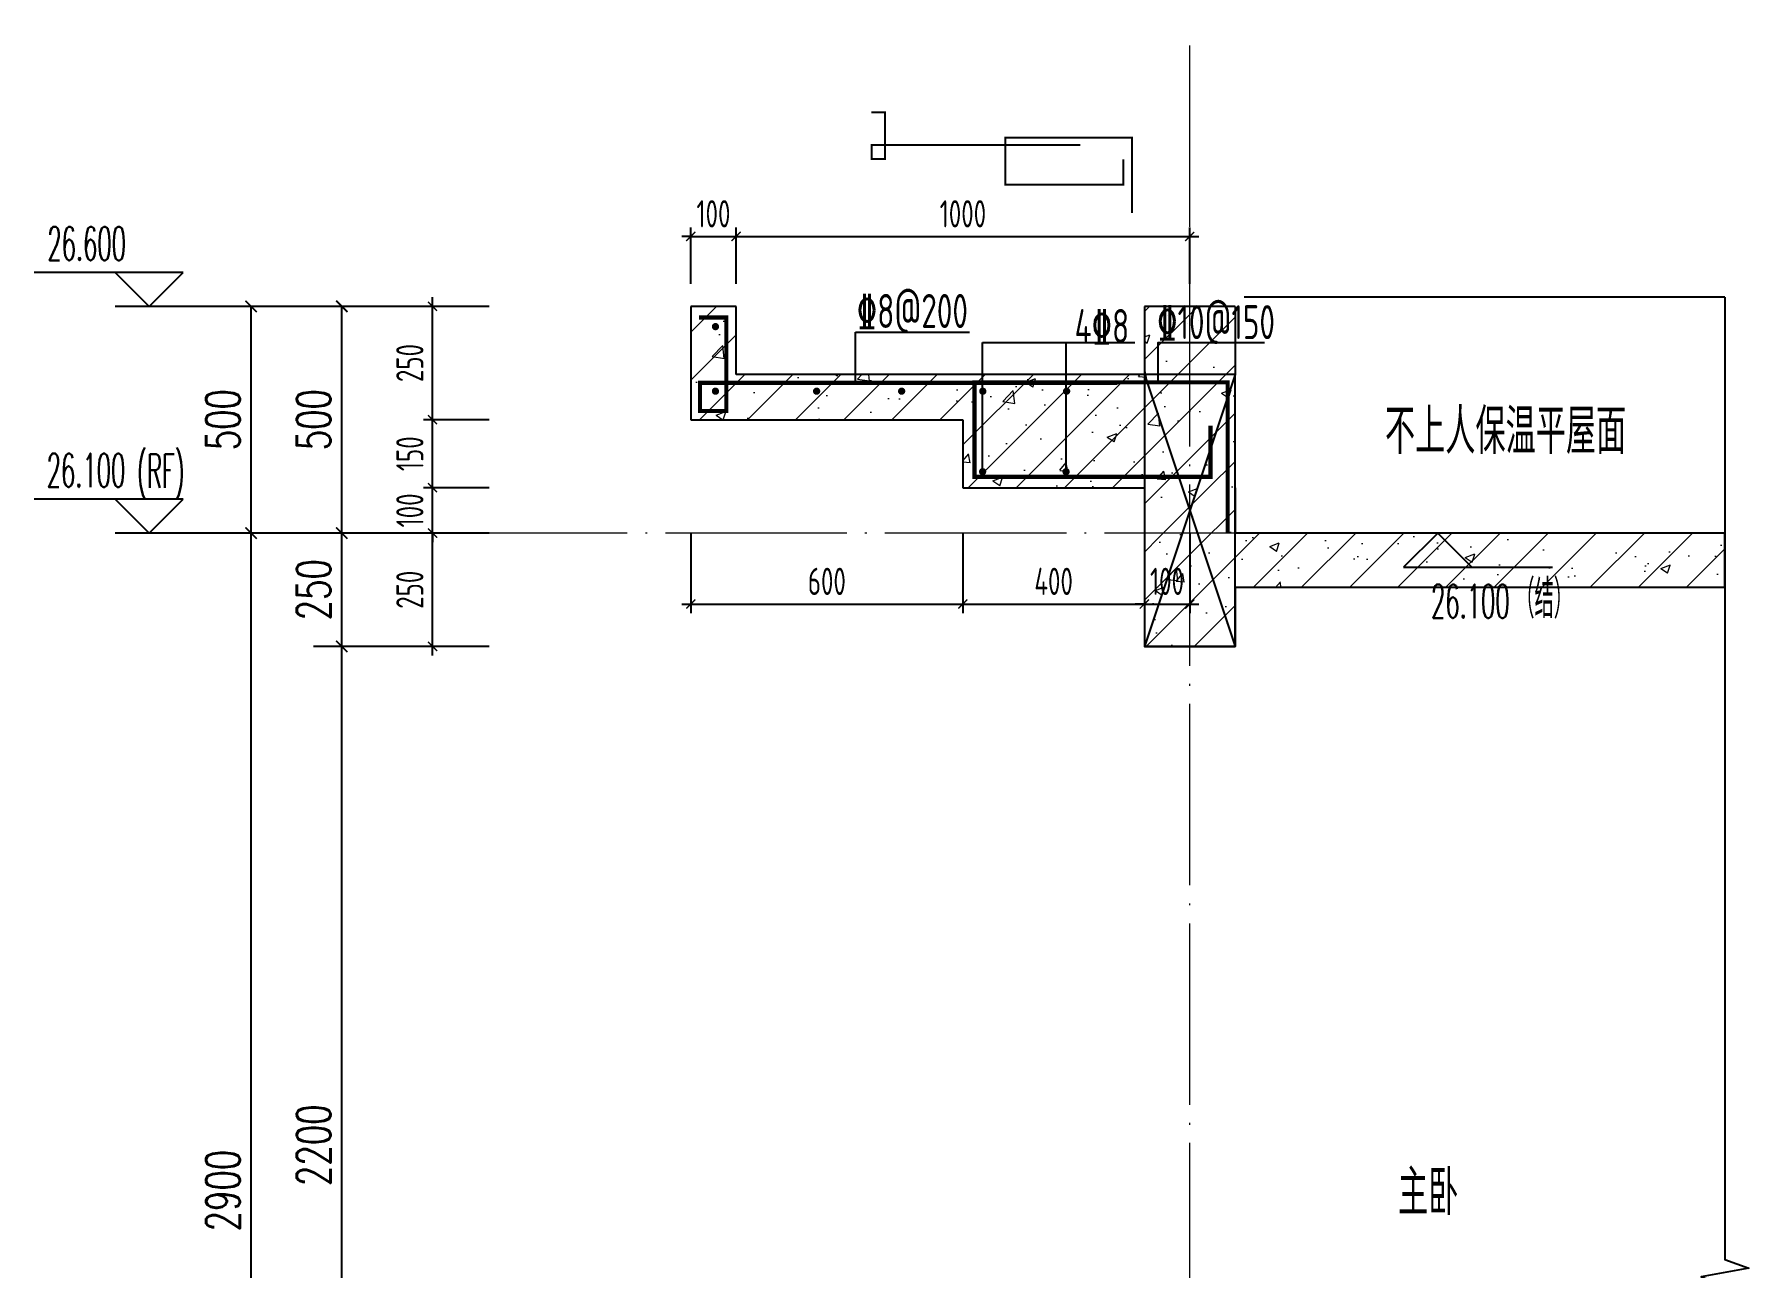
# Model space of a CAD drawing. Extents: x -1307975 to -76406, y -96289 to 379359.
# Drawn here: x -501331 to -497551, y 271203 to 273923 of the extents above; entities that cross this region are included whole.
import ezdxf

# ---------------------------------------------------------------- set-up
doc = ezdxf.new("R2010")
doc.units = 0
doc.header["$LTSCALE"] = 1000
doc.linetypes.add('DOTE', pattern=[2.42, 2, -0.2, 0.02, -0.2])
doc.layers.get('0').update_dxf_attribs({"linetype": 'CONTINUOUS'})
doc.layers.get('DEFPOINTS').update_dxf_attribs({"linetype": 'CONTINUOUS'})
for name, color, linetype in [('DIM', 2, 'CONTINUOUS'), ('DIM_ELEV', 3, 'CONTINUOUS'), ('DIM_SYMB', 3, 'CONTINUOUS'), ('PUB_DIM', 3, 'CONTINUOUS'), ('PUB_TEXT', 2, 'CONTINUOUS'), ('REIN', 6, 'CONTINUOUS'), ('S-大样-砼线', 7, 'CONTINUOUS'), ('S-引出线', 40, 'CONTINUOUS'), ('TEXT', 2, 'CONTINUOUS'), ('WALL', 5, 'CONTINUOUS')]:
    doc.layers.add(name, color=color, linetype=linetype)
doc.layers.add('DOTE', color=19, linetype='DOTE', lineweight=9)
doc.layers.add('PUB_HATCH', color=8, linetype='CONTINUOUS', lineweight=9)
doc.styles.add('_TCH_DIM', font='SIMPLEX.shx', dxfattribs={"width": 0.7, "bigfont": 'GBCBIG.shx'})
doc.styles.add('_TCH_DIM_T3', font='SIMPLEX', dxfattribs={"width": 0.705882, "bigfont": 'GBCBIG'})
doc.styles.add('TSSD_DIMENSION', font='Tssdeng.shx', dxfattribs={"width": 0.7, "bigfont": 'tssdchn.shx'})
doc.styles.add('TSSD_REIN', font='tssdeng.shx', dxfattribs={"width": 0.7, "height": 300, "bigfont": 'tssdchn.shx'})
doc.dimstyles.new('_TCH_ARCH&&25', dxfattribs={"dimtxt": 74.375, "dimasz": 25, "dimexe": 62.5, "dimexo": 75, "dimgap": 25, "dimtad": 1, "dimdec": 0, "dimzin": 0, "dimdsep": 46, "dimtxsty": '_TCH_DIM_T3', "dimblk": 'ARCHTICK', "dimcen": 0.09, "dimclrt": 7, "dimazin": 0, "dimtfac": 1, "dimtdec": 0, "dimtix": 1, "dimtmove": 2, "dimatfit": 3, "dimldrblk": 'ARCHTICK', "dimfxl": 1, "dimtolj": 1, "dimtzin": 0, "dimarcsym": 0})
doc.dimstyles.new('TSSD_20_20', dxfattribs={"dimtxt": 60, "dimasz": 20, "dimexe": 20, "dimexo": 50, "dimgap": 20, "dimtad": 1, "dimdec": 0, "dimzin": 0, "dimdsep": 46, "dimtxsty": 'TSSD_DIMENSION', "dimblk": 'ARCHTICK', "dimblk1": 'ARCHTICK', "dimblk2": 'ARCHTICK', "dimcen": 0, "dimdle": 20, "dimclrt": 7, "dimadec": 0, "dimazin": 0, "dimtfac": 1, "dimtdec": 0, "dimtix": 1, "dimtmove": 2, "dimatfit": 3, "dimfxl": 1, "dimtolj": 1, "dimtzin": 0, "dimarcsym": 0})
pattern_1 = [(45, (-1182008.505, 426623.76), (-53.0330086, 53.0330086), []), (50, (-1182008.5, 426623.76), (215.178055, -18.82564), [22.5, -247.5]), (355, (-1182008.5, 426623.76), (-41.6254, 225.65764), [18, -198]), (100.4514, (-1181990.57, 426622.19), (173.552815, 206.83186), [19.12206, -210.342634]), (46.1842, (-1182008.5, 426683.76), (320.17231, -49.6557), [33.75, -371.25]), (96.6356, (-1181981.82, 426679.62), (280.39881, 292.23536), [28.68309, -315.5139]), (351.1842, (-1182008.5, 426683.76), (280.39858, 292.23558), [27, -297]), (21, (-1181978.5, 426668.76), (179.072116, -120.785667), [22.5, -247.5]), (326, (-1181978.5, 426668.76), (72.9946, 217.545014), [18, -198]), (71.4514, (-1181963.58, 426658.7), (252.06679, 96.75915), [19.12206, -210.342634]), (37.5, (-1182008.505, 426623.76), (3.647957, 99.868156), [0, -195.6, 0, -201, 0, -198.75]), (7.5, (-1182008.5, 426623.76), (78.920861, 118.323514), [0, -114.6, 0, -191.1, 0, -75.75]), (327.5, (-1182075.405, 426623.76), (160.146731, -6.7664615), [0, -75, 0, -234, 0, -310.5]), (317.5, (-1182105.4, 426623.76), (174.95585, 30.031495), [0, -97.5, 0, -155.4, 0, -220.5])]

# ---------------------------------------------------------------- blocks, each defined once
blk = doc.blocks.new('_ArchTick')
at = {"color": 0, "linetype": 'ByBlock', "const_width": 0.15}
blk.add_lwpolyline([(-0.5, -0.5), (0.5, 0.5)], dxfattribs=at)
blk = doc.blocks.new('*D2379')
at = {"layer": 'DEFPOINTS', "color": 0, "transparency": 16777216}
for p in [(-499783.7, 273477.6), (-499883.7, 273323.5), (-499783.7, 273323.5)]:
    blk.add_point(p, dxfattribs=at)
at = {"layer": 'DIM', "color": 0, "lineweight": -2, "transparency": 16777216}
for p, q in [((-499883.7, 273373.5), (-499883.7, 273497.6)), ((-499783.7, 273373.5), (-499783.7, 273497.6)), ((-499883.7, 273477.6), (-499903.7, 273477.6)), ((-499883.7, 273477.6), (-499783.7, 273477.6)), ((-499783.7, 273477.6), (-499763.7, 273477.6))]:
    blk.add_line(p, q, dxfattribs=at)
at = {"layer": 'DIM', "color": 0, "lineweight": -2, "transparency": 16777216, "xscale": 20, "yscale": 20, "zscale": 20}
blk.add_blockref('_ArchTick', (-499883.7, 273477.6), dxfattribs=at)
at = {"layer": 'DIM', "color": 0, "lineweight": -2, "transparency": 16777216, "xscale": 20, "yscale": 20, "zscale": 20, "rotation": 180}
blk.add_blockref('_ArchTick', (-499783.7, 273477.6), dxfattribs=at)
at = {"layer": 'DIM', "color": 7, "transparency": 16777216, "insert": (-499833.7, 273527.6), "char_height": 60, "attachment_point": 5, "style": 'TSSD_DIMENSION'}
blk.add_mtext('\\A1;100', dxfattribs=at)
blk = doc.blocks.new('*D2380')
at = {"layer": 'DEFPOINTS', "color": 0, "transparency": 16777216}
for p in [(-498783.7, 273477.6), (-499783.7, 273323.5), (-498783.7, 273323.5)]:
    blk.add_point(p, dxfattribs=at)
at = {"layer": 'DIM', "color": 0, "lineweight": -2, "transparency": 16777216}
for p, q in [((-499783.7, 273373.5), (-499783.7, 273497.6)), ((-498783.7, 273373.5), (-498783.7, 273497.6)), ((-499803.7, 273477.6), (-498763.7, 273477.6))]:
    blk.add_line(p, q, dxfattribs=at)
at = {"layer": 'DIM', "color": 0, "lineweight": -2, "transparency": 16777216, "xscale": 20, "yscale": 20, "zscale": 20, "rotation": 180}
blk.add_blockref('_ArchTick', (-499783.7, 273477.6), dxfattribs=at)
at = {"layer": 'DIM', "color": 0, "lineweight": -2, "transparency": 16777216, "xscale": 20, "yscale": 20, "zscale": 20}
blk.add_blockref('_ArchTick', (-498783.7, 273477.6), dxfattribs=at)
at = {"layer": 'DIM', "color": 7, "transparency": 16777216, "insert": (-499283.7, 273527.6), "char_height": 60, "attachment_point": 5, "style": 'TSSD_DIMENSION'}
blk.add_mtext('\\A1;1000', dxfattribs=at)
blk = doc.blocks.new('*D2381')
at = {"layer": 'DEFPOINTS', "color": 0, "transparency": 16777216}
for p in [(-499883.7, 272873.5), (-499283.7, 272873.5), (-499283.7, 272667)]:
    blk.add_point(p, dxfattribs=at)
at = {"layer": 'DIM', "color": 0, "lineweight": -2, "transparency": 16777216}
for p, q in [((-499883.7, 272823.5), (-499883.7, 272647)), ((-499283.7, 272823.5), (-499283.7, 272647)), ((-499903.7, 272667), (-499263.7, 272667))]:
    blk.add_line(p, q, dxfattribs=at)
at = {"layer": 'DIM', "color": 0, "lineweight": -2, "transparency": 16777216, "xscale": 20, "yscale": 20, "zscale": 20, "rotation": 180}
blk.add_blockref('_ArchTick', (-499883.7, 272667), dxfattribs=at)
at = {"layer": 'DIM', "color": 0, "lineweight": -2, "transparency": 16777216, "xscale": 20, "yscale": 20, "zscale": 20}
blk.add_blockref('_ArchTick', (-499283.7, 272667), dxfattribs=at)
at = {"layer": 'DIM', "color": 7, "transparency": 16777216, "insert": (-499583.7, 272717), "char_height": 60, "attachment_point": 5, "style": 'TSSD_DIMENSION'}
blk.add_mtext('\\A1;600', dxfattribs=at)
blk = doc.blocks.new('*D2382')
at = {"layer": 'DEFPOINTS', "color": 0, "transparency": 16777216}
for p in [(-499283.7, 272873.5), (-498883.7, 272873.5), (-498883.7, 272667)]:
    blk.add_point(p, dxfattribs=at)
at = {"layer": 'DIM', "color": 0, "lineweight": -2, "transparency": 16777216}
for p, q in [((-499283.7, 272823.5), (-499283.7, 272647)), ((-498883.7, 272823.5), (-498883.7, 272647)), ((-499303.7, 272667), (-498863.7, 272667))]:
    blk.add_line(p, q, dxfattribs=at)
at = {"layer": 'DIM', "color": 0, "lineweight": -2, "transparency": 16777216, "xscale": 20, "yscale": 20, "zscale": 20, "rotation": 180}
blk.add_blockref('_ArchTick', (-499283.7, 272667), dxfattribs=at)
at = {"layer": 'DIM', "color": 0, "lineweight": -2, "transparency": 16777216, "xscale": 20, "yscale": 20, "zscale": 20}
blk.add_blockref('_ArchTick', (-498883.7, 272667), dxfattribs=at)
at = {"layer": 'DIM', "color": 7, "transparency": 16777216, "insert": (-499083.7, 272717), "char_height": 60, "attachment_point": 5, "style": 'TSSD_DIMENSION'}
blk.add_mtext('\\A1;400', dxfattribs=at)
blk = doc.blocks.new('*D2383')
at = {"layer": 'DEFPOINTS', "color": 0, "transparency": 16777216}
for p in [(-498883.7, 272873.5), (-498783.7, 272873.5), (-498783.7, 272667)]:
    blk.add_point(p, dxfattribs=at)
at = {"layer": 'DIM', "color": 0, "lineweight": -2, "transparency": 16777216}
for p, q in [((-498883.7, 272823.5), (-498883.7, 272647)), ((-498783.7, 272823.5), (-498783.7, 272647)), ((-498883.7, 272667), (-498903.7, 272667)), ((-498883.7, 272667), (-498783.7, 272667)), ((-498783.7, 272667), (-498763.7, 272667))]:
    blk.add_line(p, q, dxfattribs=at)
at = {"layer": 'DIM', "color": 0, "lineweight": -2, "transparency": 16777216, "xscale": 20, "yscale": 20, "zscale": 20}
blk.add_blockref('_ArchTick', (-498883.7, 272667), dxfattribs=at)
at = {"layer": 'DIM', "color": 0, "lineweight": -2, "transparency": 16777216, "xscale": 20, "yscale": 20, "zscale": 20, "rotation": 180}
blk.add_blockref('_ArchTick', (-498783.7, 272667), dxfattribs=at)
at = {"layer": 'DIM', "color": 7, "transparency": 16777216, "insert": (-498833.7, 272717), "char_height": 60, "attachment_point": 5, "style": 'TSSD_DIMENSION'}
blk.add_mtext('\\A1;100', dxfattribs=at)
blk = doc.blocks.new('*D2384')
at = {"layer": 'DEFPOINTS', "color": 0, "transparency": 16777216}
for p in [(-500453.1, 273323.5), (-500278.5, 273323.5), (-500278.5, 273073.5)]:
    blk.add_point(p, dxfattribs=at)
at = {"layer": 'DIM', "color": 0, "lineweight": -2, "transparency": 16777216}
for p, q in [((-500453.1, 273053.5), (-500453.1, 273343.5)), ((-500328.5, 273323.5), (-500473.1, 273323.5)), ((-500328.5, 273073.5), (-500473.1, 273073.5))]:
    blk.add_line(p, q, dxfattribs=at)
at = {"layer": 'DIM', "color": 0, "lineweight": -2, "transparency": 16777216, "xscale": 20, "yscale": 20, "zscale": 20}
for p, rotation in [((-500453.1, 273323.5), 90), ((-500453.1, 273073.5), 270)]:
    blk.add_blockref('_ArchTick', p, dxfattribs=dict(at, rotation=rotation))
at = {"layer": 'DIM', "color": 7, "transparency": 16777216, "insert": (-500503.1, 273198.5), "char_height": 60, "attachment_point": 5, "rotation": 90, "style": 'TSSD_DIMENSION'}
blk.add_mtext('\\A1;250', dxfattribs=at)
blk = doc.blocks.new('*D2385')
at = {"layer": 'DEFPOINTS', "color": 0, "transparency": 16777216}
for p in [(-500453.1, 273073.5), (-500278.5, 273073.5), (-500278.5, 272923.5)]:
    blk.add_point(p, dxfattribs=at)
at = {"layer": 'DIM', "color": 0, "lineweight": -2, "transparency": 16777216}
for p, q in [((-500328.5, 273073.5), (-500473.1, 273073.5)), ((-500453.1, 272903.5), (-500453.1, 273093.5)), ((-500328.5, 272923.5), (-500473.1, 272923.5))]:
    blk.add_line(p, q, dxfattribs=at)
at = {"layer": 'DIM', "color": 0, "lineweight": -2, "transparency": 16777216, "xscale": 20, "yscale": 20, "zscale": 20}
for p, rotation in [((-500453.1, 273073.5), 90), ((-500453.1, 272923.5), 270)]:
    blk.add_blockref('_ArchTick', p, dxfattribs=dict(at, rotation=rotation))
at = {"layer": 'DIM', "color": 7, "transparency": 16777216, "insert": (-500503.1, 272998.5), "char_height": 60, "attachment_point": 5, "rotation": 90, "style": 'TSSD_DIMENSION'}
blk.add_mtext('\\A1;150', dxfattribs=at)
blk = doc.blocks.new('*D2386')
at = {"layer": 'DEFPOINTS', "color": 0, "transparency": 16777216}
for p in [(-500453.1, 272923.5), (-500278.5, 272923.5), (-500278.5, 272823.5)]:
    blk.add_point(p, dxfattribs=at)
at = {"layer": 'DIM', "color": 0, "lineweight": -2, "transparency": 16777216}
for p, q in [((-500328.5, 272923.5), (-500473.1, 272923.5)), ((-500453.1, 272923.5), (-500453.1, 272943.5)), ((-500453.1, 272823.5), (-500453.1, 272923.5)), ((-500328.5, 272823.5), (-500473.1, 272823.5)), ((-500453.1, 272823.5), (-500453.1, 272803.5))]:
    blk.add_line(p, q, dxfattribs=at)
at = {"layer": 'DIM', "color": 0, "lineweight": -2, "transparency": 16777216, "xscale": 20, "yscale": 20, "zscale": 20}
for p, rotation in [((-500453.1, 272923.5), 270), ((-500453.1, 272823.5), 90)]:
    blk.add_blockref('_ArchTick', p, dxfattribs=dict(at, rotation=rotation))
at = {"layer": 'DIM', "color": 7, "transparency": 16777216, "insert": (-500503.1, 272873.5), "char_height": 60, "attachment_point": 5, "rotation": 90, "style": 'TSSD_DIMENSION'}
blk.add_mtext('\\A1;100', dxfattribs=at)
blk = doc.blocks.new('*D2387')
at = {"layer": 'DEFPOINTS', "color": 0, "transparency": 16777216}
for p in [(-500453.1, 272823.5), (-500278.5, 272823.5), (-500278.5, 272573.5)]:
    blk.add_point(p, dxfattribs=at)
at = {"layer": 'DIM', "color": 0, "lineweight": -2, "transparency": 16777216}
for p, q in [((-500453.1, 272553.5), (-500453.1, 272843.5)), ((-500328.5, 272823.5), (-500473.1, 272823.5)), ((-500328.5, 272573.5), (-500473.1, 272573.5))]:
    blk.add_line(p, q, dxfattribs=at)
at = {"layer": 'DIM', "color": 0, "lineweight": -2, "transparency": 16777216, "xscale": 20, "yscale": 20, "zscale": 20}
for p, rotation in [((-500453.1, 272823.5), 90), ((-500453.1, 272573.5), 270)]:
    blk.add_blockref('_ArchTick', p, dxfattribs=dict(at, rotation=rotation))
at = {"layer": 'DIM', "color": 7, "transparency": 16777216, "insert": (-500503.1, 272698.5), "char_height": 60, "attachment_point": 5, "rotation": 90, "style": 'TSSD_DIMENSION'}
blk.add_mtext('\\A1;250', dxfattribs=at)
blk = doc.blocks.new('*D2402')
at = {"layer": 'DEFPOINTS', "color": 0, "transparency": 16777216}
for p in [(-500653.1, 272573.5), (-500353.1, 272573.5), (-500353.1, 270373.5)]:
    blk.add_point(p, dxfattribs=at)
at = {"layer": 'PUB_DIM', "color": 0, "lineweight": -2, "transparency": 16777216}
for p, q in [((-500428.1, 272573.5), (-500715.6, 272573.5)), ((-500653.1, 270373.5), (-500653.1, 272573.5)), ((-500428.1, 270373.5), (-500715.6, 270373.5))]:
    blk.add_line(p, q, dxfattribs=at)
at = {"layer": 'PUB_DIM', "color": 0, "lineweight": -2, "transparency": 16777216, "xscale": 25, "yscale": 25, "zscale": 25}
for p, rotation in [((-500653.1, 272573.5), 90), ((-500653.1, 270373.5), 270)]:
    blk.add_blockref('_ArchTick', p, dxfattribs=dict(at, rotation=rotation))
at = {"layer": 'PUB_DIM', "color": 7, "transparency": 16777216, "insert": (-500715.3, 271473.5), "char_height": 74.38, "attachment_point": 5, "rotation": 90, "style": '_TCH_DIM_T3'}
blk.add_mtext('\\A1;2200', dxfattribs=at)
blk = doc.blocks.new('*D2403')
at = {"layer": 'DEFPOINTS', "color": 0, "transparency": 16777216}
for p in [(-500653.1, 272823.5), (-500353.1, 272823.5), (-500353.1, 272573.5)]:
    blk.add_point(p, dxfattribs=at)
at = {"layer": 'PUB_DIM', "color": 0, "lineweight": -2, "transparency": 16777216}
for p, q in [((-500428.1, 272823.5), (-500715.6, 272823.5)), ((-500653.1, 272573.5), (-500653.1, 272823.5)), ((-500428.1, 272573.5), (-500715.6, 272573.5))]:
    blk.add_line(p, q, dxfattribs=at)
at = {"layer": 'PUB_DIM', "color": 0, "lineweight": -2, "transparency": 16777216, "xscale": 25, "yscale": 25, "zscale": 25}
for p, rotation in [((-500653.1, 272823.5), 90), ((-500653.1, 272573.5), 270)]:
    blk.add_blockref('_ArchTick', p, dxfattribs=dict(at, rotation=rotation))
at = {"layer": 'PUB_DIM', "color": 7, "transparency": 16777216, "insert": (-500715.3, 272698.5), "char_height": 74.38, "attachment_point": 5, "rotation": 90, "style": '_TCH_DIM_T3'}
blk.add_mtext('\\A1;250', dxfattribs=at)
blk = doc.blocks.new('*D2404')
at = {"layer": 'DEFPOINTS', "color": 0, "transparency": 16777216}
for p in [(-500653.1, 273323.5), (-500353.1, 273323.5), (-500353.1, 272823.5)]:
    blk.add_point(p, dxfattribs=at)
at = {"layer": 'PUB_DIM', "color": 0, "lineweight": -2, "transparency": 16777216}
for p, q in [((-500428.1, 273323.5), (-500715.6, 273323.5)), ((-500653.1, 272823.5), (-500653.1, 273323.5)), ((-500428.1, 272823.5), (-500715.6, 272823.5))]:
    blk.add_line(p, q, dxfattribs=at)
at = {"layer": 'PUB_DIM', "color": 0, "lineweight": -2, "transparency": 16777216, "xscale": 25, "yscale": 25, "zscale": 25}
for p, rotation in [((-500653.1, 273323.5), 90), ((-500653.1, 272823.5), 270)]:
    blk.add_blockref('_ArchTick', p, dxfattribs=dict(at, rotation=rotation))
at = {"layer": 'PUB_DIM', "color": 7, "transparency": 16777216, "insert": (-500715.3, 273073.5), "char_height": 74.38, "attachment_point": 5, "rotation": 90, "style": '_TCH_DIM_T3'}
blk.add_mtext('\\A1;500', dxfattribs=at)
blk = doc.blocks.new('*D2405')
at = {"layer": 'DEFPOINTS', "color": 0, "transparency": 16777216}
for p in [(-500853.1, 272823.5), (-500353.1, 272823.5), (-500353.1, 269923.5)]:
    blk.add_point(p, dxfattribs=at)
at = {"layer": 'PUB_DIM', "color": 0, "lineweight": -2, "transparency": 16777216}
for p, q in [((-500428.1, 272823.5), (-500915.6, 272823.5)), ((-500853.1, 269923.5), (-500853.1, 272823.5)), ((-500428.1, 269923.5), (-500915.6, 269923.5))]:
    blk.add_line(p, q, dxfattribs=at)
at = {"layer": 'PUB_DIM', "color": 0, "lineweight": -2, "transparency": 16777216, "xscale": 25, "yscale": 25, "zscale": 25}
for p, rotation in [((-500853.1, 272823.5), 90), ((-500853.1, 269923.5), 270)]:
    blk.add_blockref('_ArchTick', p, dxfattribs=dict(at, rotation=rotation))
at = {"layer": 'PUB_DIM', "color": 7, "transparency": 16777216, "insert": (-500915.3, 271373.5), "char_height": 74.38, "attachment_point": 5, "rotation": 90, "style": '_TCH_DIM_T3'}
blk.add_mtext('\\A1;2900', dxfattribs=at)
blk = doc.blocks.new('*D2406')
at = {"layer": 'DEFPOINTS', "color": 0, "transparency": 16777216}
for p in [(-500853.1, 273323.5), (-500353.1, 273323.5), (-500353.1, 272823.5)]:
    blk.add_point(p, dxfattribs=at)
at = {"layer": 'PUB_DIM', "color": 0, "lineweight": -2, "transparency": 16777216}
for p, q in [((-500428.1, 273323.5), (-500915.6, 273323.5)), ((-500853.1, 272823.5), (-500853.1, 273323.5)), ((-500428.1, 272823.5), (-500915.6, 272823.5))]:
    blk.add_line(p, q, dxfattribs=at)
at = {"layer": 'PUB_DIM', "color": 0, "lineweight": -2, "transparency": 16777216, "xscale": 25, "yscale": 25, "zscale": 25}
for p, rotation in [((-500853.1, 273323.5), 90), ((-500853.1, 272823.5), 270)]:
    blk.add_blockref('_ArchTick', p, dxfattribs=dict(at, rotation=rotation))
at = {"layer": 'PUB_DIM', "color": 7, "transparency": 16777216, "insert": (-500915.3, 273073.5), "char_height": 74.38, "attachment_point": 5, "rotation": 90, "style": '_TCH_DIM_T3'}
blk.add_mtext('\\A1;500', dxfattribs=at)
blk = doc.blocks.new('20210809.04285202')
at = {"layer": 'REIN', "const_width": 9}
for points in [[(67177.1, -103309.5), (67237.7, -103309.5), (67237.7, -103515.7), (67179.4, -103515.7), (67179.4, -103453.6), (68099.3, -103453.6)], [(68343.1, -103785), (68343.1, -103452.5), (67784.7, -103452.5), (67784.7, -103660.9), (68305, -103660.9), (68305, -103548.2)]]:
    blk.add_lwpolyline(points, dxfattribs=at)
at = {"layer": 'REIN', "const_width": 8}
for points in [[(67209.6, -103329.7, 1), (67217.6, -103329.7, 1)], [(67209.6, -103472.1, 1), (67217.6, -103472.1, 1)], [(67432.6, -103472.1, 1), (67440.6, -103472.1, 1)], [(67620.1, -103472.1, 1), (67628.1, -103472.1, 1)], [(67799, -103472.1, 1), (67807, -103472.1, 1)], [(67983.8, -103472.1, 1), (67991.8, -103472.1, 1)], [(67798.6, -103649.6, 1), (67806.6, -103649.6, 1)], [(67982.6, -103649.6, 1), (67990.6, -103649.6, 1)]]:
    blk.add_lwpolyline(points, format="xyb", close=True, dxfattribs=at)
at = {"layer": 'S-大样-砼线'}
for p, q in [((68159.2, -103435), (68359.2, -104035)), ((68359.2, -103435), (68159.2, -104035))]:
    blk.add_line(p, q, dxfattribs=at)
blk.add_lwpolyline([(68359.2, -103435), (68159.2, -103435), (68159.2, -104035), (68359.2, -104035)], close=True, dxfattribs=at)
at = {"layer": 'S-引出线'}
for p, q in [((67522, -103453.6), (67522, -103341.8)), ((67522, -103341.8), (67773.4, -103341.8)), ((67802.6, -103649.6), (67802.6, -103364.8)), ((67802.6, -103364.8), (68138.2, -103364.8)), ((67986.6, -103649.6), (67986.6, -103364.8))]:
    blk.add_line(p, q, dxfattribs=at)
blk.add_lwpolyline([(68189.6, -103452.5), (68189.6, -103364.7), (68423.9, -103364.7)], dxfattribs=at)
at = {"layer": 'TEXT', "style": 'TSSD_REIN', "width": 0.7}
for s, p in [('%%1328@200', (67525.2, -103332.7)), ('4%%1328', (68005.3, -103365.9)), ('%%13210@150', (68187.5, -103357.3))]:
    blk.add_text(s, height=75, rotation=0, dxfattribs=at).set_placement(p)

msp = doc.modelspace()

# ---------------------------------------------------------------- hatches: boundary and pattern name
at = {"layer": 'PUB_HATCH'}
h = msp.add_hatch(dxfattribs=at)
h.set_pattern_fill('钢筋混凝土', color=256, scale=30, style=0)
h.set_pattern_definition(pattern_1)
h.paths.add_polyline_path([(-498683.67, 273173.45), (-499783.67, 273173.45), (-499783.67, 273323.45), (-499883.67, 273323.45), (-499883.67, 273073.45), (-499283.67, 273073.45), (-499283.67, 272923.45), (-498683.67, 272923.45)])
h = msp.add_hatch(dxfattribs=at)
h.set_pattern_fill('钢筋混凝土', color=256, scale=30, style=0)
h.set_pattern_definition(pattern_1)
h.paths.add_polyline_path([(-498883.67, 273173.45), (-498683.67, 273173.45), (-498683.67, 273123.46), (-498683.67, 273323.47), (-498883.67, 273323.47)])
h = msp.add_hatch(dxfattribs=at)
h.set_pattern_fill('钢筋混凝土', color=256, scale=30, style=0)
h.set_pattern_definition(pattern_1)
h.paths.add_polyline_path([(-498683.67, 273123.46), (-498683.67, 272923.45), (-498883.67, 272923.45), (-498883.67, 272823.47), (-498750.34, 272783.46), (-498683.67, 272823.46)])
h = msp.add_hatch(dxfattribs=at)
h.set_pattern_fill('钢筋混凝土', color=256, scale=30, style=0)
h.set_pattern_definition(pattern_1)
h.paths.add_polyline_path([(-498750.34, 272783.46), (-498883.67, 272823.47), (-498883.67, 272573.47), (-498683.67, 272573.47), (-498683.67, 272703.46)])
h = msp.add_hatch(dxfattribs=at)
h.set_pattern_fill('钢筋混凝土', color=256, scale=30, style=0)
h.set_pattern_definition(pattern_1)
h.paths.add_polyline_path([(-497603.67, 272823.46), (-498683.67, 272823.46), (-498750.34, 272783.46), (-498683.67, 272703.46), (-497603.67, 272703.46)])

# ---------------------------------------------------------------- linework, layer by layer
at = {"color": 251, "true_color": 0x636466}
msp.add_line((-497603.67, 273343.58), (-498663.67, 273343.47), dxfattribs=at)
at = {"layer": 'DIM_ELEV'}
for p, q in [((-501003.15, 273398.47), (-501331.15, 273398.47)), ((-501078.15, 273323.47), (-501153.15, 273398.47)), ((-501078.15, 273323.47), (-501003.15, 273398.47)), ((-500653.15, 273323.47), (-501153.15, 273323.47)), ((-501003.15, 272898.47), (-501331.15, 272898.47)), ((-501078.15, 272823.47), (-501153.15, 272898.47)), ((-501078.15, 272823.47), (-501003.15, 272898.47)), ((-500653.15, 272823.47), (-501153.15, 272823.47))]:
    msp.add_line(p, q, dxfattribs=at)
at = {"layer": 'DIM_ELEV', "color": 3}
for p, q in [((-498236.95, 272823.47), (-498311.95, 272748.47)), ((-498236.95, 272823.47), (-498161.95, 272748.47)), ((-498311.95, 272748.47), (-497983.95, 272748.47))]:
    msp.add_line(p, q, dxfattribs=at)
at = {"layer": 'DIM_SYMB'}
msp.add_lwpolyline([(-497603.67, 273343.58), (-497603.67, 271221.27), (-497551.17, 271202.16), (-497656.17, 271183.64), (-497603.67, 271165.02), (-497603.67, 269042.71)], dxfattribs=at)
at = {"layer": 'DOTE', "color": 1, "linetype": 'DOTE', "ltscale": 0.2}
for p, q in [((-498783.67, 269142.71), (-498783.67, 273923.47)), ((-497603.67, 272823.47), (-500353.15, 272823.47))]:
    msp.add_line(p, q, dxfattribs=at)
at = {"layer": 'REIN', "const_width": 4.5}
for points in [[(-499485.85, 273751.47), (-499455.58, 273751.47), (-499455.58, 273648.33), (-499484.69, 273648.33), (-499484.69, 273679.41), (-499024.76, 273679.41)], [(-498910.76, 273529.46), (-498910.76, 273695.69), (-499189.94, 273695.69), (-499189.94, 273591.51), (-498929.79, 273591.51), (-498929.79, 273647.86)]]:
    msp.add_lwpolyline(points, dxfattribs=at)
at = {"layer": 'WALL'}
for p, q in [((-499783.67, 273323.45), (-499883.67, 273323.45)), ((-499883.67, 273323.45), (-499883.67, 273073.45)), ((-499783.67, 273173.45), (-499783.67, 273323.45)), ((-498883.67, 273323.47), (-498883.67, 273173.45)), ((-498683.67, 273323.47), (-498883.67, 273323.47)), ((-498683.67, 273323.47), (-498683.67, 273173.45)), ((-498683.67, 273173.45), (-499783.67, 273173.45)), ((-498683.67, 272923.45), (-498683.67, 273173.45)), ((-499883.67, 273073.45), (-499283.67, 273073.45)), ((-499283.67, 273073.45), (-499283.67, 272923.45)), ((-499283.67, 272923.45), (-498883.67, 272923.45)), ((-498883.67, 272923.45), (-498883.67, 272823.47)), ((-498683.67, 272923.45), (-498683.67, 272823.46)), ((-498883.67, 272823.47), (-498883.67, 272573.47)), ((-497603.67, 272823.46), (-498683.67, 272823.46)), ((-497603.67, 272703.46), (-497603.67, 272823.46)), ((-497603.67, 272703.46), (-498683.67, 272703.46)), ((-498683.67, 272703.46), (-498683.67, 272573.47)), ((-498683.67, 272573.47), (-498883.67, 272573.47))]:
    msp.add_line(p, q, dxfattribs=at)

# ---------------------------------------------------------------- block references
at = {"layer": 'S-大样-砼线'}
msp.add_blockref('20210809.04285202', (-567042.86, 376608.45), dxfattribs=at)

# ---------------------------------------------------------------- texts
at = {"layer": 'DIM_ELEV', "color": 7, "style": '_TCH_DIM'}
for s, height, width, p in [('（结）', 84.397, 0.7, (-498066, 272635.94)), ('26.100', 74.375, 0.494118, (-498251.5, 272635.94))]:
    msp.add_text(s, height=height, dxfattribs=dict(at, width=width)).set_placement(p)
at = {"layer": 'PUB_TEXT'}
for s, height, style, width, p in [('26.600', 74.375, '_TCH_DIM', 0.494118, (-501302.25, 273424.72)), ('不上人保温平屋面', 100, 'TSSD_REIN', 0.7, (-498353.19, 272997.81)), ('26.100', 74.375, '_TCH_DIM', 0.494118, (-501303.65, 272924.72)), ('(RF)', 74.375, '_TCH_DIM', 0.494118, (-501104.9, 272923.49)), ('主卧', 100, 'TSSD_REIN', 0.7, (-498324.43, 271319.09))]:
    msp.add_text(s, height=height, dxfattribs=dict(at, style=style, width=width)).set_placement(p)

# ---------------------------------------------------------------- dimensions: what is measured, and where the dimension line sits
at = {"layer": 'DIM'}
for p1, p2, distance, picture, middle in [((-499883.67, 273323.45), (-499783.67, 273323.45), 154.16, '*D2379', (-499833.67, 273527.61)), ((-499783.67, 273323.45), (-498783.67, 273323.45), 154.16, '*D2380', (-499283.67, 273527.61)), ((-500278.53, 273073.45), (-500278.53, 273323.45), 174.61, '*D2384', (-500503.15, 273198.45)), ((-500278.53, 272923.45), (-500278.53, 273073.45), 174.61, '*D2385', (-500503.15, 272998.45)), ((-500278.53, 272823.45), (-500278.53, 272923.45), 174.61, '*D2386', (-500503.15, 272873.45)), ((-500278.53, 272573.47), (-500278.53, 272823.45), 174.61, '*D2387', (-500503.15, 272698.46)), ((-499883.67, 272873.45), (-499283.67, 272873.45), -206.45, '*D2381', (-499583.67, 272717)), ((-499283.67, 272873.45), (-498883.67, 272873.45), -206.45, '*D2382', (-499083.67, 272717)), ((-498883.67, 272873.45), (-498783.67, 272873.45), -206.45, '*D2383', (-498833.67, 272717))]:
    dim = msp.add_aligned_dim(p1=p1, p2=p2, distance=distance, dimstyle='TSSD_20_20', dxfattribs=at)
    dim.commit()
    dim.dimension.update_dxf_attribs({"geometry": picture, "text_midpoint": middle})
at = {"layer": 'PUB_DIM'}
for p1, p2, distance, picture, middle in [((-500353.15, 272823.47), (-500353.15, 273323.47), 500, '*D2406', (-500915.33, 273073.47)), ((-500353.15, 272823.47), (-500353.15, 273323.47), 300, '*D2404', (-500715.33, 273073.47)), ((-500353.15, 269923.47), (-500353.15, 272823.47), 500, '*D2405', (-500915.33, 271373.47)), ((-500353.15, 272573.47), (-500353.15, 272823.47), 300, '*D2403', (-500715.33, 272698.47)), ((-500353.15, 270373.47), (-500353.15, 272573.47), 300, '*D2402', (-500715.33, 271473.47))]:
    dim = msp.add_aligned_dim(p1=p1, p2=p2, distance=distance, dimstyle='_TCH_ARCH&&25', dxfattribs=at)
    dim.commit()
    dim.dimension.update_dxf_attribs({"geometry": picture, "text_midpoint": middle})

doc.saveas('drawing.dxf')
